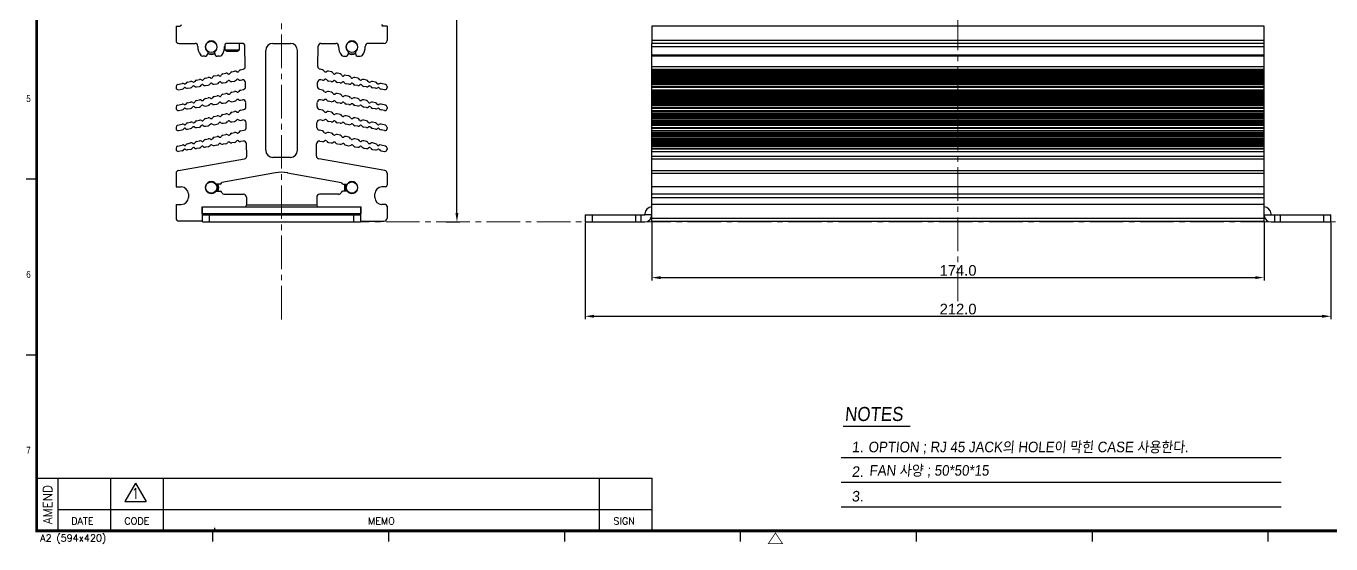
# Model space of a CAD drawing. Header units: millimetres. Extents: x 509 to 2357, y -197 to 647.
# Drawn here: x 1800.2 to 2171.1, y 260.1 to 407.3 of the extents above; entities that cross this region are included whole.
import ezdxf
from ezdxf.enums import TextEntityAlignment as Align

# ---------------------------------------------------------------- set-up
doc = ezdxf.new("R2010")
doc.units = ezdxf.units.MM
doc.header["$PDMODE"] = 3
doc.header["$PDSIZE"] = 0.7
doc.linetypes.add('CENTER', pattern=[17.8, 10.75, -2.35, 2.35, -2.35])
doc.linetypes.add('CENTER2', pattern=[28.575, 19.05, -3.175, 3.175, -3.175])
doc.layers.get('0').update_dxf_attribs({"linetype": 'CONTINUOUS'})
doc.layers.get('Defpoints').update_dxf_attribs({"linetype": 'CONTINUOUS'})
doc.layers.add('2', color=2, linetype='CONTINUOUS')
doc.layers.add('Dim', color=1, linetype='CONTINUOUS')
doc.layers.add('3', color=112, linetype='CENTER', lineweight=15)
doc.styles.add('a', font='GOTHIC.TTF')
doc.styles.add('HANGUL1', font='arial.ttf', dxfattribs={"width": 0.8, "oblique": 5, "height": 2.5})
doc.styles.add('OMI-1', font='arial.ttf', dxfattribs={"oblique": 1, "height": 3})
doc.styles.add('SIM', font='simplex')
doc.styles.get("Standard").update_dxf_attribs({"font": 'gulim.ttc', "width": 0.8})
doc.dimstyles.new('1', dxfattribs={"dimtxt": 5, "dimasz": 2.5, "dimexe": 0.8, "dimexo": 0.3, "dimgap": 0.5, "dimtad": 1, "dimtoh": 1, "dimdec": 1, "dimzin": 0, "dimdsep": 46, "dimtxsty": 'OMI-1', "dimcen": 0, "dimclrd": 256, "dimclre": 256, "dimclrt": 256, "dimadec": 0, "dimazin": 0, "dimtfac": 0.8, "dimtdec": 1, "dimtix": 1, "dimtmove": 0, "dimatfit": 3, "dimfxl": 1, "dimtolj": 1, "dimtzin": 0, "dimarcsym": 0})

# ---------------------------------------------------------------- blocks, each defined once
blk = doc.blocks.new('*D4142')
at = {"layer": 'Defpoints', "color": 0}
for p in [(1978.07, 351.86), (2152.07, 351.86), (2152.07, 335.77)]:
    blk.add_point(p, dxfattribs=at)
at = {"layer": 'Dim', "lineweight": -2}
for p, q in [((1978.07, 351.56), (1978.07, 334.97)), ((2152.07, 351.56), (2152.07, 334.97)), ((1980.57, 335.77), (2149.57, 335.77))]:
    blk.add_line(p, q, dxfattribs=at)
at = {"layer": 'Dim'}
for points in [[(1980.57, 336.18), (1980.57, 335.35), (1978.07, 335.77)], [(2149.57, 335.35), (2149.57, 336.18), (2152.07, 335.77)]]:
    blk.add_solid(points, dxfattribs=at)
at = {"layer": 'Dim', "insert": (2065.07, 337.8), "char_height": 3, "attachment_point": 5, "style": 'OMI-1'}
blk.add_mtext('\\A1;174.0', dxfattribs=at)
blk = doc.blocks.new('*D4143')
at = {"layer": 'Defpoints', "color": 0}
for p in [(1959.07, 351.61), (2171.07, 351.61), (2171.07, 324.78)]:
    blk.add_point(p, dxfattribs=at)
at = {"layer": 'Dim', "lineweight": -2}
for p, q in [((1959.07, 351.31), (1959.07, 323.98)), ((2171.07, 351.31), (2171.07, 323.98)), ((1961.57, 324.78), (2168.57, 324.78))]:
    blk.add_line(p, q, dxfattribs=at)
at = {"layer": 'Dim'}
for points in [[(1961.57, 325.2), (1961.57, 324.36), (1959.07, 324.78)], [(2168.57, 324.36), (2168.57, 325.2), (2171.07, 324.78)]]:
    blk.add_solid(points, dxfattribs=at)
at = {"layer": 'Dim', "insert": (2065.07, 326.81), "char_height": 3, "attachment_point": 5, "style": 'OMI-1'}
blk.add_mtext('\\A1;212.0', dxfattribs=at)
blk = doc.blocks.new('*D4144')
at = {"layer": 'Defpoints', "color": 0}
for p in [(1922.66, 505.66), (1980.37, 505.66), (1919.26, 351.61)]:
    blk.add_point(p, dxfattribs=at)
at = {"layer": 'Dim', "lineweight": -2}
for p, q in [((1980.07, 505.66), (1921.86, 505.66)), ((1922.66, 354.11), (1922.66, 503.16)), ((1919.56, 351.61), (1923.46, 351.61))]:
    blk.add_line(p, q, dxfattribs=at)
at = {"layer": 'Dim'}
for points in [[(1923.08, 503.16), (1922.24, 503.16), (1922.66, 505.66)], [(1922.24, 354.11), (1923.08, 354.11), (1922.66, 351.61)]]:
    blk.add_solid(points, dxfattribs=at)
at = {"layer": 'Dim', "insert": (1920.63, 428.63), "char_height": 3, "attachment_point": 5, "rotation": 90, "style": 'OMI-1'}
blk.add_mtext('\\A1;154.0', dxfattribs=at)

msp = doc.modelspace()

# ---------------------------------------------------------------- linework, layer by layer
at = {"color": 7, "linetype": 'Continuous'}
for p, q in [((1842.81, 407.26), (1842.81, 403.16)), ((1842.81, 407.26), (1843.91, 407.26)), ((1842.81, 407.26), (1842.81, 403.16)), ((1842.81, 407.26), (1843.91, 407.26)), ((1902.81, 407.26), (1901.71, 407.26)), ((1902.81, 407.26), (1901.71, 407.26)), ((1902.81, 407.26), (1902.81, 403.16)), ((1902.81, 407.26), (1902.81, 403.16)), ((1978.07, 407.26), (1978.07, 402.36)), ((2152.07, 407.26), (1978.07, 407.26)), ((2152.07, 351.86), (2152.07, 407.26)), ((1843.61, 402.36), (1848.21, 402.36)), ((1856.81, 400.51), (1856.81, 402.09)), ((1861.6, 402.36), (1857.4, 402.36)), ((1860.81, 400.51), (1860.81, 402.36)), ((1862.49, 395.79), (1862.4, 401.57)), ((1870.31, 402.36), (1875.31, 402.36)), ((1883.12, 395.79), (1883.21, 401.57)), ((1884.01, 402.36), (1888.21, 402.36)), ((1902.01, 402.36), (1897.4, 402.36)), ((1902.01, 402.36), (1897.7, 402.36)), ((2152.07, 403.16), (1978.07, 403.16)), ((2152.07, 402.36), (1978.07, 402.36)), ((1978.07, 371.66), (1978.07, 402.34)), ((1978.07, 401.52), (2152.07, 401.52)), ((1851.01, 398.71), (1850.44, 398.71)), ((1851.81, 399.98), (1851.81, 399.51)), ((1853.81, 399.51), (1853.81, 399.98)), ((1855.17, 398.71), (1854.61, 398.71)), ((1856.81, 400.51), (1860.81, 400.51)), ((1856.81, 400.51), (1857.21, 400.11)), ((1857.21, 400.11), (1860.41, 400.11)), ((1860.81, 400.51), (1860.41, 400.11)), ((1868.31, 371.96), (1868.31, 400.36)), ((1877.31, 371.96), (1877.31, 400.36)), ((1890.44, 398.71), (1891.01, 398.71)), ((1891.81, 399.51), (1891.81, 399.98)), ((1893.81, 399.98), (1893.81, 399.51)), ((1894.61, 398.71), (1895.17, 398.71)), ((2152.07, 399.02), (1978.07, 399.02)), ((2152.07, 398.71), (1978.07, 398.71)), ((1853.66, 393.1), (1854.46, 393.28)), ((1856.16, 393.67), (1856.96, 393.86)), ((1858.66, 394.25), (1859.46, 394.44)), ((1861.16, 394.83), (1861.87, 394.99)), ((1884.46, 394.83), (1883.74, 394.99)), ((1886.96, 394.25), (1886.16, 394.44)), ((1889.46, 393.67), (1888.66, 393.86)), ((1891.96, 393.1), (1891.16, 393.28)), ((1978.07, 395.79), (2152.07, 395.79)), ((1978.07, 394.99), (2152.07, 394.99)), ((2152.07, 394.83), (1978.07, 394.83)), ((2152.07, 394.45), (1978.07, 394.45)), ((1978.07, 394.44), (2152.07, 394.44)), ((2152.07, 394.25), (1978.07, 394.25)), ((2152.07, 393.88), (1978.07, 393.88)), ((1978.07, 393.86), (2152.07, 393.86)), ((2152.07, 393.67), (1978.07, 393.67)), ((2152.07, 393.3), (1978.07, 393.3)), ((1978.07, 393.28), (2152.07, 393.28)), ((1842.81, 390.11), (1842.81, 389.79)), ((1843.27, 390.7), (1844.52, 390.99)), ((1846.09, 391.35), (1846.96, 391.55)), ((1846.1, 389.6), (1846.94, 389.73)), ((1848.66, 391.94), (1849.46, 392.13)), ((1848.67, 390), (1849.44, 390.12)), ((1851.16, 392.52), (1851.96, 392.7)), ((1851.17, 390.38), (1851.94, 390.5)), ((1853.67, 390.77), (1854.44, 390.89)), ((1856.17, 391.15), (1856.94, 391.27)), ((1858.67, 391.54), (1859.44, 391.66)), ((1861.17, 391.93), (1861.65, 392)), ((1862.59, 390.08), (1862.57, 391.22)), ((1883.02, 390.08), (1883.04, 391.22)), ((1884.44, 391.93), (1883.97, 392)), ((1886.94, 391.54), (1886.17, 391.66)), ((1889.44, 391.15), (1888.67, 391.27)), ((1891.94, 390.77), (1891.17, 390.89)), ((1894.46, 392.52), (1893.66, 392.7)), ((1894.44, 390.38), (1893.67, 390.5)), ((1896.96, 391.94), (1896.16, 392.13)), ((1896.94, 390), (1896.17, 390.12)), ((1899.52, 391.35), (1898.66, 391.55)), ((1899.51, 389.6), (1898.67, 389.73)), ((1902.34, 390.7), (1901.09, 390.99)), ((1902.81, 390.11), (1902.81, 389.79)), ((2152.07, 393.1), (1978.07, 393.1)), ((2152.07, 392.72), (1978.07, 392.72)), ((1978.07, 392.7), (2152.07, 392.7)), ((2152.07, 392.52), (1978.07, 392.52)), ((2152.07, 392.15), (1978.07, 392.15)), ((1978.07, 392.13), (2152.07, 392.13)), ((2152.07, 391.94), (1978.07, 391.94)), ((2152.07, 391.57), (1978.07, 391.57)), ((1978.07, 391.55), (2152.07, 391.55)), ((2152.07, 391.35), (1978.07, 391.35)), ((2152.07, 391.01), (1978.07, 391.01)), ((1978.07, 390.99), (2152.07, 390.99)), ((1978.07, 390.7), (2152.07, 390.7)), ((1978.07, 390.11), (2152.07, 390.11)), ((2152.07, 389.79), (1978.07, 389.79)), ((1843.5, 389.2), (1844.51, 389.35)), ((1848.65, 386.09), (1849.46, 386.29)), ((1851.15, 386.69), (1851.96, 386.89)), ((1853.65, 387.29), (1854.46, 387.49)), ((1856.15, 387.89), (1856.96, 388.09)), ((1858.65, 388.49), (1859.46, 388.69)), ((1858.67, 385.79), (1859.45, 385.92)), ((1861.15, 389.09), (1861.97, 389.29)), ((1861.17, 386.2), (1861.73, 386.29)), ((1884.46, 389.09), (1883.64, 389.29)), ((1884.45, 386.2), (1883.88, 386.29)), ((1886.96, 388.49), (1886.15, 388.69)), ((1886.95, 385.79), (1886.17, 385.92)), ((1889.46, 387.89), (1888.65, 388.09)), ((1891.96, 387.29), (1891.15, 387.49)), ((1894.46, 386.69), (1893.65, 386.89)), ((1896.96, 386.09), (1896.15, 386.29)), ((1902.11, 389.2), (1901.1, 389.35)), ((1978.07, 389.19), (2152.07, 389.19)), ((2152.07, 389.09), (1978.07, 389.09)), ((2152.07, 388.71), (1978.07, 388.71)), ((1978.07, 388.69), (2152.07, 388.69)), ((2152.07, 388.49), (1978.07, 388.49)), ((2152.07, 388.11), (1978.07, 388.11)), ((1978.07, 388.09), (2152.07, 388.09)), ((2152.07, 387.89), (1978.07, 387.89)), ((2152.07, 387.51), (1978.07, 387.51)), ((1978.07, 387.49), (2152.07, 387.49)), ((2152.07, 387.29), (1978.07, 387.29)), ((2152.07, 386.91), (1978.07, 386.91)), ((1978.07, 386.89), (2152.07, 386.89)), ((2152.07, 386.69), (1978.07, 386.69)), ((2152.07, 386.31), (1978.07, 386.31)), ((1978.07, 386.29), (2152.07, 386.29)), ((2152.07, 386.09), (1978.07, 386.09)), ((1842.81, 384.22), (1842.81, 383.89)), ((1843.27, 384.8), (1844.52, 385.1)), ((1843.5, 383.3), (1844.51, 383.47)), ((1846.09, 385.48), (1846.96, 385.69)), ((1846.1, 383.73), (1846.95, 383.87)), ((1848.67, 384.15), (1849.45, 384.28)), ((1851.17, 384.56), (1851.95, 384.69)), ((1853.67, 384.97), (1854.45, 385.1)), ((1856.15, 382.17), (1856.96, 382.36)), ((1856.17, 385.38), (1856.95, 385.51)), ((1858.65, 382.77), (1859.46, 382.96)), ((1861.15, 383.37), (1862.07, 383.59)), ((1862.68, 384.38), (1862.66, 385.51)), ((1882.93, 384.38), (1882.95, 385.51)), ((1884.46, 383.37), (1883.54, 383.59)), ((1886.96, 382.77), (1886.15, 382.96)), ((1889.46, 382.17), (1888.65, 382.36)), ((1889.45, 385.38), (1888.67, 385.51)), ((1891.95, 384.97), (1891.17, 385.1)), ((1894.45, 384.56), (1893.67, 384.69)), ((1896.95, 384.15), (1896.17, 384.28)), ((1899.52, 385.48), (1898.65, 385.69)), ((1899.51, 383.73), (1898.67, 383.87)), ((1902.35, 384.8), (1901.09, 385.1)), ((1902.11, 383.3), (1901.1, 383.47)), ((1902.81, 384.22), (1902.81, 383.89)), ((2152.07, 385.71), (1978.07, 385.71)), ((1978.07, 385.69), (2152.07, 385.69)), ((2152.07, 385.48), (1978.07, 385.48)), ((2152.07, 385.12), (1978.07, 385.12)), ((1978.07, 385.1), (2152.07, 385.1)), ((1978.07, 384.8), (2152.07, 384.8)), ((1978.07, 384.22), (2152.07, 384.22)), ((2152.07, 383.89), (1978.07, 383.89)), ((1978.07, 383.29), (2152.07, 383.29)), ((2152.07, 382.98), (1978.07, 382.98)), ((1978.07, 382.96), (2152.07, 382.96)), ((2152.07, 382.77), (1978.07, 382.77)), ((2152.07, 382.38), (1978.07, 382.38)), ((1978.07, 382.36), (2152.07, 382.36)), ((2152.07, 382.17), (1978.07, 382.17)), ((1842.81, 378.49), (1842.81, 378.17)), ((1843.27, 379.08), (1844.52, 379.38)), ((1846.09, 379.75), (1846.96, 379.96)), ((1848.65, 380.37), (1849.46, 380.56)), ((1848.67, 378.43), (1849.45, 378.56)), ((1851.15, 380.97), (1851.96, 381.16)), ((1851.17, 378.84), (1851.95, 378.97)), ((1853.65, 381.57), (1854.46, 381.76)), ((1853.67, 379.25), (1854.45, 379.38)), ((1856.17, 379.66), (1856.95, 379.79)), ((1858.67, 380.07), (1859.45, 380.2)), ((1861.17, 380.48), (1861.83, 380.59)), ((1862.78, 378.49), (1862.76, 379.81)), ((1882.84, 378.49), (1882.86, 379.81)), ((1884.45, 380.48), (1883.79, 380.59)), ((1886.95, 380.07), (1886.17, 380.2)), ((1889.45, 379.66), (1888.67, 379.79)), ((1891.96, 381.57), (1891.15, 381.76)), ((1891.95, 379.25), (1891.17, 379.38)), ((1894.46, 380.97), (1893.65, 381.16)), ((1894.45, 378.84), (1893.67, 378.97)), ((1896.96, 380.37), (1896.15, 380.56)), ((1896.95, 378.43), (1896.17, 378.56)), ((1899.52, 379.75), (1898.65, 379.96)), ((1902.35, 379.08), (1901.09, 379.38)), ((1902.81, 378.49), (1902.81, 378.17)), ((2152.07, 381.78), (1978.07, 381.78)), ((1978.07, 381.76), (2152.07, 381.76)), ((2152.07, 381.57), (1978.07, 381.57)), ((2152.07, 381.18), (1978.07, 381.18)), ((1978.07, 381.16), (2152.07, 381.16)), ((2152.07, 380.97), (1978.07, 380.97)), ((2152.07, 380.58), (1978.07, 380.58)), ((1978.07, 380.56), (2152.07, 380.56)), ((2152.07, 380.37), (1978.07, 380.37)), ((2152.07, 379.98), (1978.07, 379.98)), ((1978.07, 379.96), (2152.07, 379.96)), ((2152.07, 379.75), (1978.07, 379.75)), ((2152.07, 379.4), (1978.07, 379.4)), ((1978.07, 379.38), (2152.07, 379.38)), ((1978.07, 379.08), (2152.07, 379.08)), ((1978.07, 378.49), (2152.07, 378.49)), ((1843.5, 377.58), (1844.51, 377.75)), ((1846.1, 378.01), (1846.95, 378.15)), ((1848.65, 374.46), (1849.46, 374.65)), ((1851.15, 375.06), (1851.96, 375.25)), ((1853.65, 375.66), (1854.46, 375.85)), ((1856.15, 376.26), (1856.96, 376.45)), ((1858.65, 376.86), (1859.46, 377.05)), ((1861.15, 377.46), (1862.16, 377.7)), ((1884.46, 377.46), (1883.45, 377.7)), ((1886.96, 376.86), (1886.15, 377.05)), ((1889.46, 376.26), (1888.65, 376.45)), ((1891.96, 375.66), (1891.15, 375.85)), ((1894.46, 375.06), (1893.65, 375.25)), ((1896.96, 374.46), (1896.15, 374.65)), ((1899.51, 378.01), (1898.67, 378.15)), ((1902.11, 377.58), (1901.1, 377.75)), ((2152.07, 378.17), (1978.07, 378.17)), ((1978.07, 377.57), (2152.07, 377.57)), ((2152.07, 377.46), (1978.07, 377.46)), ((2152.07, 377.07), (1978.07, 377.07)), ((1978.07, 377.05), (2152.07, 377.05)), ((2152.07, 376.86), (1978.07, 376.86)), ((2152.07, 376.47), (1978.07, 376.47)), ((1978.07, 376.45), (2152.07, 376.45)), ((2152.07, 376.26), (1978.07, 376.26)), ((2152.07, 375.87), (1978.07, 375.87)), ((1978.07, 375.85), (2152.07, 375.85)), ((2152.07, 375.66), (1978.07, 375.66)), ((2152.07, 375.27), (1978.07, 375.27)), ((1978.07, 375.25), (2152.07, 375.25)), ((2152.07, 375.06), (1978.07, 375.06)), ((2152.07, 374.67), (1978.07, 374.67)), ((1978.07, 374.65), (2152.07, 374.65)), ((1842.81, 372.58), (1842.81, 372.26)), ((1843.27, 373.17), (1844.52, 373.47)), ((1844.51, 371.82), (1843.5, 371.66)), ((1846.09, 373.84), (1846.96, 374.05)), ((1846.95, 372.21), (1846.1, 372.08)), ((1849.45, 372.61), (1848.67, 372.48)), ((1851.95, 373), (1851.17, 372.88)), ((1854.45, 373.4), (1853.67, 373.28)), ((1856.95, 373.79), (1856.17, 373.67)), ((1859.45, 374.19), (1858.67, 374.07)), ((1861.93, 374.58), (1861.17, 374.46)), ((1862.91, 370.34), (1862.85, 373.81)), ((1882.7, 370.34), (1882.76, 373.81)), ((1883.68, 374.58), (1884.45, 374.46)), ((1886.17, 374.19), (1886.95, 374.07)), ((1888.67, 373.79), (1889.45, 373.67)), ((1891.17, 373.4), (1891.95, 373.28)), ((1893.67, 373), (1894.45, 372.88)), ((1896.17, 372.61), (1896.95, 372.48)), ((1899.52, 373.84), (1898.65, 374.05)), ((1898.67, 372.21), (1899.51, 372.08)), ((1902.35, 373.17), (1901.09, 373.47)), ((1901.1, 371.82), (1902.11, 371.66)), ((1902.81, 372.58), (1902.81, 372.26)), ((2152.07, 374.46), (1978.07, 374.46)), ((2152.07, 374.07), (1978.07, 374.07)), ((1978.07, 374.05), (2152.07, 374.05)), ((2152.07, 373.84), (1978.07, 373.84)), ((2152.07, 373.49), (1978.07, 373.49)), ((1978.07, 373.47), (2152.07, 373.47)), ((1978.07, 373.17), (2152.07, 373.17)), ((1978.07, 372.58), (2152.07, 372.58)), ((2152.07, 372.26), (1978.07, 372.26)), ((1978.07, 351.86), (1978.07, 371.66)), ((1978.07, 371.66), (2152.07, 371.66)), ((1843.47, 366.23), (1862.25, 369.54)), ((1875.31, 369.96), (1870.31, 369.96)), ((1902.15, 366.23), (1883.36, 369.54)), ((1978.07, 370.34), (2152.07, 370.34)), ((1978.07, 369.54), (2152.07, 369.54)), ((1842.81, 365.44), (1842.81, 361.55)), ((1871.07, 365.55), (1855.81, 362.86)), ((1874.54, 365.55), (1889.81, 362.86)), ((1902.81, 365.44), (1902.81, 362.05)), ((1978.07, 366.23), (2152.07, 366.23)), ((1978.07, 365.44), (2152.07, 365.44)), ((1842.81, 361.55), (1844.31, 361.55)), ((1855.31, 362.36), (1854.18, 362.36)), ((1854.18, 360.36), (1855.37, 360.36)), ((1891.43, 360.36), (1890.24, 360.36)), ((1890.31, 362.36), (1891.43, 362.36)), ((1902.31, 361.55), (1901.31, 361.55)), ((2152.07, 361.55), (1978.07, 361.55)), ((1842.81, 356.55), (1844.31, 356.55)), ((1842.81, 356.55), (1842.81, 352.66)), ((1846.31, 359.55), (1846.31, 358.55)), ((1856.61, 359.46), (1862.01, 359.46)), ((1862.81, 358.66), (1862.81, 356.36)), ((1882.81, 356.36), (1862.81, 356.36)), ((1882.81, 358.66), (1882.81, 356.36)), ((1889.01, 359.46), (1883.61, 359.46)), ((1899.31, 358.55), (1899.31, 359.55)), ((1902.31, 356.55), (1901.31, 356.55)), ((1978.07, 359.55), (2152.07, 359.55)), ((1978.07, 358.55), (2152.07, 358.55)), ((2152.07, 356.55), (1978.07, 356.55)), ((1850.21, 355.86), (1895.41, 355.86)), ((1850.21, 353.86), (1850.21, 355.86)), ((1850.35, 353.82), (1850.21, 353.86)), ((1850.36, 353.66), (1850.36, 355.86)), ((1895.26, 353.86), (1850.36, 353.86)), ((1850.36, 353.66), (1851.16, 353.66)), ((1850.36, 353.61), (1895.26, 353.61)), ((1850.36, 351.61), (1850.36, 353.61)), ((1851.16, 353.61), (1850.95, 353.66)), ((1851.16, 353.61), (1851.16, 353.66)), ((1852.36, 351.61), (1852.36, 353.61)), ((1893.26, 353.61), (1893.26, 351.61)), ((1895.26, 353.66), (1894.46, 353.66)), ((1894.46, 353.61), (1894.46, 353.66)), ((1894.47, 353.61), (1894.66, 353.66)), ((1895.26, 355.86), (1895.26, 353.66)), ((1895.26, 353.61), (1895.26, 351.61)), ((1895.27, 353.82), (1895.41, 353.86)), ((1895.41, 353.86), (1895.41, 355.86)), ((1902.81, 356.05), (1902.81, 352.66)), ((1959.07, 353.61), (1959.07, 351.61)), ((1959.07, 353.61), (1976.07, 353.61)), ((1961.07, 353.61), (1961.07, 351.61)), ((1973.47, 351.61), (1973.47, 353.61)), ((1975.07, 351.61), (1975.07, 353.61)), ((1976.07, 353.61), (1976.07, 353.86)), ((1978.07, 353.66), (1976.07, 353.66)), ((1978.07, 353.61), (1978.07, 353.86)), ((1978.07, 352.66), (2152.07, 352.66)), ((2152.07, 353.61), (2152.07, 353.86)), ((2152.07, 353.66), (2154.07, 353.66)), ((2154.07, 353.61), (2154.07, 353.86)), ((2154.07, 353.61), (2171.07, 353.61)), ((2155.07, 353.61), (2155.07, 351.61)), ((2156.67, 353.61), (2156.67, 351.61)), ((2169.07, 351.61), (2169.07, 353.61)), ((2171.07, 351.61), (2171.07, 353.61)), ((1850.36, 351.86), (1843.61, 351.86)), ((1850.36, 351.61), (1895.26, 351.61)), ((1895.26, 351.86), (1902.01, 351.86)), ((1959.07, 351.61), (1976.07, 351.61)), ((1978.07, 351.86), (2152.07, 351.86)), ((2154.07, 351.61), (2171.07, 351.61))]:
    msp.add_line(p, q, dxfattribs=at)
for p, q in [((1803.19, 363.76), (1800.19, 363.76)), ((1803.19, 313.76), (1800.19, 313.76)), ((2031.85, 284.62), (2156.92, 284.62)), ((1803.19, 278.76), (1978.19, 278.76)), ((1809.19, 278.76), (1809.19, 263.76)), ((1824.19, 278.76), (1824.19, 263.76)), ((1839.19, 278.76), (1839.19, 263.76)), ((1963.19, 263.76), (1963.19, 278.76)), ((1978.19, 263.76), (1978.19, 278.76)), ((1831.29, 277.37), (1828.29, 272.12)), ((1831.29, 277.37), (1834.29, 272.12)), ((2031.85, 277.62), (2156.92, 277.62)), ((1828.29, 272.12), (1834.29, 272.12)), ((1978.19, 269.76), (1809.19, 269.76)), ((2031.85, 270.62), (2156.92, 270.62)), ((1853.19, 263.76), (1853.19, 260.76)), ((1903.19, 263.76), (1903.19, 260.76)), ((1953.19, 263.76), (1953.19, 260.76)), ((2003.19, 263.76), (2003.19, 260.76)), ((2053.19, 263.76), (2053.19, 260.76)), ((2103.19, 263.76), (2103.19, 260.76)), ((2153.19, 263.76), (2153.19, 260.76))]:
    msp.add_line(p, q)
for points, const_width in [([(2353.19, 643.76), (1803.19, 643.76), (1803.19, 263.76), (2353.19, 263.76)], 0.8), ([(2013.19, 263.16), (2015.19, 260.16), (2011.19, 260.16)], 0.2)]:
    msp.add_lwpolyline(points, close=True, dxfattribs=dict(const_width=const_width))
for centre in [(1852.81, 401.36), (1892.81, 401.36), (1852.81, 361.36), (1892.81, 361.36)]:
    msp.add_circle(centre, 1.6, dxfattribs=at)
for centre, radius, start, end in [((1843.91, 407.76), 0.5, 270, 0), ((1843.91, 407.76), 0.5, 270, 0), ((1901.71, 407.76), 0.5, 180, 270), ((1901.71, 407.76), 0.5, 180, 270), ((1843.61, 403.16), 0.8, 180, 270), ((1843.61, 403.16), 0.8, 180, 270), ((1848.21, 401.56), 0.8, 357.5081, 90), ((1852.81, 401.36), 3.8, 177.5081, 218.0731), ((1852.81, 401.36), 1.7, 306.0319, 233.9681), ((1852.81, 401.36), 3.8, 321.9269, 2.4919), ((1857.4, 401.56), 0.8, 90, 182.4919), ((1861.6, 401.56), 0.8, 0.9347, 90), ((1870.31, 400.36), 2, 90, 180), ((1875.31, 400.36), 2, 0, 90), ((1884.01, 401.56), 0.8, 90, 179.0653), ((1888.21, 401.56), 0.8, 357.5081, 90), ((1892.81, 401.36), 3.8, 177.5081, 218.0731), ((1892.81, 401.36), 1.7, 306.0319, 233.9681), ((1892.81, 401.36), 3.8, 321.9269, 2.4919), ((1897.4, 401.56), 0.8, 90, 182.4919), ((1902.01, 403.16), 0.8, 270, 0), ((1902.01, 403.16), 0.8, 270, 0), ((1850.44, 399.51), 0.8, 218.0731, 270), ((1851.01, 399.51), 0.8, 270, 0), ((1852.81, 401.36), 2.15, 242.1364, 297.8636), ((1852.81, 401.36), 2, 240, 300), ((1854.61, 399.51), 0.8, 180, 270), ((1855.17, 399.51), 0.8, 270, 321.9269), ((1890.44, 399.51), 0.8, 218.0731, 270), ((1891.01, 399.51), 0.8, 270, 0), ((1892.81, 401.36), 2.15, 242.1364, 297.8636), ((1892.81, 401.36), 2, 240, 300), ((1894.61, 399.51), 0.8, 180, 270), ((1895.17, 399.51), 0.8, 270, 321.9269), ((1854.63, 392.55), 0.75, 53.7057, 103), ((1855.31, 393.48), 0.4, 233.7057, 332.2943), ((1856.32, 392.94), 0.75, 103, 152.2943), ((1857.13, 393.13), 0.75, 53.7057, 103), ((1857.81, 394.05), 0.4, 233.7057, 332.2943), ((1858.82, 393.52), 0.75, 103, 152.2943), ((1859.63, 393.7), 0.75, 53.7057, 103), ((1860.31, 394.63), 0.4, 233.7057, 332.2943), ((1861.32, 394.1), 0.75, 103, 152.2943), ((1861.69, 395.77), 0.8, 283, 0.9347), ((1883.92, 395.77), 0.8, 179.0653, 257), ((1884.29, 394.1), 0.75, 27.7057, 77), ((1885.31, 394.63), 0.4, 207.7057, 306.2943), ((1885.99, 393.7), 0.75, 77, 126.2943), ((1886.79, 393.52), 0.75, 27.7057, 77), ((1887.81, 394.05), 0.4, 207.7057, 306.2943), ((1888.49, 393.13), 0.75, 77, 126.2943), ((1889.29, 392.94), 0.75, 27.7057, 77), ((1890.31, 393.48), 0.4, 207.7057, 306.2943), ((1890.99, 392.55), 0.75, 77, 126.2943), ((1843.41, 390.11), 0.6, 103, 180), ((1843.41, 389.79), 0.6, 180, 278.7737), ((1844.4, 390.1), 0.75, 278.7737, 325.7878), ((1844.69, 390.26), 0.75, 55.9859, 103), ((1845.31, 389.48), 0.35, 51.7596, 145.7878), ((1845.31, 391.17), 0.35, 235.9859, 330.0141), ((1845.99, 390.34), 0.75, 231.7596, 278.7737), ((1846.26, 390.62), 0.75, 103, 150.0141), ((1846.83, 390.47), 0.75, 278.7737, 328.068), ((1847.13, 390.82), 0.75, 53.7057, 103), ((1847.81, 389.86), 0.4, 49.4794, 148.068), ((1847.81, 391.75), 0.4, 233.7057, 332.2943), ((1848.55, 390.74), 0.75, 229.4794, 278.7737), ((1848.82, 391.21), 0.75, 103, 152.2943), ((1849.33, 390.86), 0.75, 278.7737, 328.068), ((1849.63, 391.4), 0.75, 53.7057, 103), ((1850.31, 390.25), 0.4, 49.4794, 148.068), ((1850.31, 392.32), 0.4, 233.7057, 332.2943), ((1851.05, 391.12), 0.75, 229.4794, 278.7737), ((1851.32, 391.79), 0.75, 103, 152.2943), ((1851.83, 391.24), 0.75, 278.7737, 328.068), ((1852.13, 391.97), 0.75, 53.7057, 103), ((1852.81, 390.63), 0.4, 49.4794, 148.068), ((1852.81, 392.9), 0.4, 233.7057, 332.2943), ((1853.55, 391.51), 0.75, 229.4794, 278.7737), ((1853.82, 392.37), 0.75, 103, 152.2943), ((1854.33, 391.63), 0.75, 278.7737, 328.068), ((1855.31, 391.02), 0.4, 49.4794, 148.068), ((1856.05, 391.9), 0.75, 229.4794, 278.7737), ((1856.83, 392.01), 0.75, 278.7737, 328.068), ((1857.81, 391.41), 0.4, 49.4794, 148.068), ((1858.55, 392.28), 0.75, 229.4794, 278.7737), ((1859.33, 392.4), 0.75, 278.7737, 328.068), ((1860.31, 391.79), 0.4, 49.4794, 148.068), ((1861.05, 392.67), 0.75, 229.4794, 278.7737), ((1861.77, 391.21), 0.8, 0.9347, 98.7737), ((1861.79, 390.07), 0.8, 283.5, 0.9347), ((1883.82, 390.07), 0.8, 179.0653, 256.5), ((1883.84, 391.21), 0.8, 81.2263, 179.0653), ((1884.56, 392.67), 0.75, 261.2263, 310.5206), ((1885.31, 391.79), 0.4, 31.932, 130.5206), ((1886.28, 392.4), 0.75, 211.932, 261.2263), ((1887.06, 392.28), 0.75, 261.2263, 310.5206), ((1887.81, 391.41), 0.4, 31.932, 130.5206), ((1888.78, 392.01), 0.75, 211.932, 261.2263), ((1889.56, 391.9), 0.75, 261.2263, 310.5206), ((1890.31, 391.02), 0.4, 31.932, 130.5206), ((1891.28, 391.63), 0.75, 211.932, 261.2263), ((1892.06, 391.51), 0.75, 261.2263, 310.5206), ((1891.79, 392.37), 0.75, 27.7057, 77), ((1892.81, 392.9), 0.4, 207.7057, 306.2943), ((1892.81, 390.63), 0.4, 31.932, 130.5206), ((1893.49, 391.97), 0.75, 77, 126.2943), ((1893.78, 391.24), 0.75, 211.932, 261.2263), ((1894.56, 391.12), 0.75, 261.2263, 310.5206), ((1894.29, 391.79), 0.75, 27.7057, 77), ((1895.31, 392.32), 0.4, 207.7057, 306.2943), ((1895.31, 390.25), 0.4, 31.932, 130.5206), ((1895.99, 391.4), 0.75, 77, 126.2943), ((1896.28, 390.86), 0.75, 211.932, 261.2263), ((1897.06, 390.74), 0.75, 261.2263, 310.5206), ((1896.79, 391.21), 0.75, 27.7057, 77), ((1897.81, 391.75), 0.4, 207.7057, 306.2943), ((1897.81, 389.86), 0.4, 31.932, 130.5206), ((1898.49, 390.82), 0.75, 77, 126.2943), ((1898.78, 390.47), 0.75, 211.932, 261.2263), ((1899.63, 390.34), 0.75, 261.2263, 308.2404), ((1899.35, 390.62), 0.75, 29.9859, 77), ((1900.31, 391.17), 0.35, 209.9859, 304.0141), ((1900.31, 389.48), 0.35, 34.2122, 128.2404), ((1900.92, 390.26), 0.75, 77, 124.0141), ((1901.22, 390.1), 0.75, 214.2122, 261.2263), ((1902.21, 389.79), 0.6, 261.2263, 0), ((1902.21, 390.11), 0.6, 0, 77), ((1848.83, 385.36), 0.75, 103.5, 152.7943), ((1849.63, 385.56), 0.75, 54.2057, 103.5), ((1850.31, 386.49), 0.4, 234.2057, 332.7943), ((1851.33, 385.96), 0.75, 103.5, 152.7943), ((1852.13, 386.16), 0.75, 54.2057, 103.5), ((1852.81, 387.09), 0.4, 234.2057, 332.7943), ((1853.83, 386.56), 0.75, 103.5, 152.7943), ((1854.63, 386.76), 0.75, 54.2057, 103.5), ((1855.31, 387.69), 0.4, 234.2057, 332.7943), ((1856.33, 387.16), 0.75, 103.5, 152.7943), ((1856.82, 386.25), 0.75, 279.3072, 328.6015), ((1857.13, 387.36), 0.75, 54.2057, 103.5), ((1857.81, 385.65), 0.4, 50.0129, 148.6015), ((1857.81, 388.29), 0.4, 234.2057, 332.7943), ((1858.55, 386.53), 0.75, 230.0129, 279.3072), ((1858.83, 387.76), 0.75, 103.5, 152.7943), ((1859.32, 386.66), 0.75, 279.3072, 328.6015), ((1859.63, 387.96), 0.75, 54.2057, 103.5), ((1860.31, 386.06), 0.4, 50.0129, 148.6015), ((1860.31, 388.89), 0.4, 234.2057, 332.7943), ((1861.05, 386.94), 0.75, 230.0129, 279.3072), ((1861.33, 388.36), 0.75, 103.5, 152.7943), ((1861.86, 385.5), 0.8, 0.9347, 99.3072), ((1883.75, 385.5), 0.8, 80.6928, 179.0653), ((1884.57, 386.94), 0.75, 260.6928, 309.9871), ((1884.28, 388.36), 0.75, 27.2057, 76.5), ((1885.31, 388.89), 0.4, 207.2057, 305.7943), ((1885.31, 386.06), 0.4, 31.3985, 129.9871), ((1885.98, 387.96), 0.75, 76.5, 125.7943), ((1886.29, 386.66), 0.75, 211.3985, 260.6928), ((1887.07, 386.53), 0.75, 260.6928, 309.9871), ((1886.78, 387.76), 0.75, 27.2057, 76.5), ((1887.81, 388.29), 0.4, 207.2057, 305.7943), ((1887.81, 385.65), 0.4, 31.3985, 129.9871), ((1888.48, 387.36), 0.75, 76.5, 125.7943), ((1888.79, 386.25), 0.75, 211.3985, 260.6928), ((1889.28, 387.16), 0.75, 27.2057, 76.5), ((1890.31, 387.69), 0.4, 207.2057, 305.7943), ((1890.98, 386.76), 0.75, 76.5, 125.7943), ((1891.78, 386.56), 0.75, 27.2057, 76.5), ((1892.81, 387.09), 0.4, 207.2057, 305.7943), ((1893.48, 386.16), 0.75, 76.5, 125.7943), ((1894.28, 385.96), 0.75, 27.2057, 76.5), ((1895.31, 386.49), 0.4, 207.2057, 305.7943), ((1895.98, 385.56), 0.75, 76.5, 125.7943), ((1896.78, 385.36), 0.75, 27.2057, 76.5), ((1843.41, 384.22), 0.6, 103.5, 180), ((1843.41, 383.89), 0.6, 180, 279.3072), ((1844.39, 384.21), 0.75, 279.3072, 326.3213), ((1844.7, 384.37), 0.75, 56.4859, 103.5), ((1845.31, 383.6), 0.35, 52.2931, 146.3213), ((1845.31, 385.29), 0.35, 236.4859, 330.5141), ((1845.98, 384.47), 0.75, 232.2931, 279.3072), ((1846.26, 384.75), 0.75, 103.5, 150.5141), ((1846.82, 384.61), 0.75, 279.3072, 328.6015), ((1847.13, 384.96), 0.75, 54.2057, 103.5), ((1847.81, 384.01), 0.4, 50.0129, 148.6015), ((1847.81, 385.89), 0.4, 234.2057, 332.7943), ((1848.55, 384.89), 0.75, 230.0129, 279.3072), ((1849.32, 385.02), 0.75, 279.3072, 328.6015), ((1850.31, 384.42), 0.4, 50.0129, 148.6015), ((1851.05, 385.3), 0.75, 230.0129, 279.3072), ((1851.82, 385.43), 0.75, 279.3072, 328.6015), ((1852.81, 384.83), 0.4, 50.0129, 148.6015), ((1853.55, 385.71), 0.75, 230.0129, 279.3072), ((1854.32, 385.84), 0.75, 279.3072, 328.6015), ((1855.31, 385.24), 0.4, 50.0129, 148.6015), ((1856.05, 386.12), 0.75, 230.0129, 279.3072), ((1856.33, 381.44), 0.75, 103.5, 152.7943), ((1857.13, 381.63), 0.75, 54.2057, 103.5), ((1857.81, 382.57), 0.4, 234.2057, 332.7943), ((1858.83, 382.04), 0.75, 103.5, 152.7943), ((1859.63, 382.23), 0.75, 54.2057, 103.5), ((1860.31, 383.17), 0.4, 234.2057, 332.7943), ((1861.33, 382.64), 0.75, 103.5, 152.7943), ((1861.88, 384.37), 0.8, 283.5, 0.9347), ((1883.73, 384.37), 0.8, 179.0653, 256.5), ((1884.28, 382.64), 0.75, 27.2057, 76.5), ((1885.31, 383.17), 0.4, 207.2057, 305.7943), ((1885.98, 382.23), 0.75, 76.5, 125.7943), ((1886.78, 382.04), 0.75, 27.2057, 76.5), ((1887.81, 382.57), 0.4, 207.2057, 305.7943), ((1888.48, 381.63), 0.75, 76.5, 125.7943), ((1889.57, 386.12), 0.75, 260.6928, 309.9871), ((1889.28, 381.44), 0.75, 27.2057, 76.5), ((1890.31, 385.24), 0.4, 31.3985, 129.9871), ((1891.29, 385.84), 0.75, 211.3985, 260.6928), ((1892.07, 385.71), 0.75, 260.6928, 309.9871), ((1892.81, 384.83), 0.4, 31.3985, 129.9871), ((1893.79, 385.43), 0.75, 211.3985, 260.6928), ((1894.57, 385.3), 0.75, 260.6928, 309.9871), ((1895.31, 384.42), 0.4, 31.3985, 129.9871), ((1896.29, 385.02), 0.75, 211.3985, 260.6928), ((1897.07, 384.89), 0.75, 260.6928, 309.9871), ((1897.81, 385.89), 0.4, 207.2057, 305.7943), ((1897.81, 384.01), 0.4, 31.3985, 129.9871), ((1898.48, 384.96), 0.75, 76.5, 125.7943), ((1898.79, 384.61), 0.75, 211.3985, 260.6928), ((1899.63, 384.47), 0.75, 260.6928, 307.7069), ((1899.35, 384.75), 0.75, 29.4859, 76.5), ((1900.31, 385.29), 0.35, 209.4859, 303.5141), ((1900.31, 383.6), 0.35, 33.6787, 127.7069), ((1900.91, 384.37), 0.75, 76.5, 123.5141), ((1901.22, 384.21), 0.75, 213.6787, 260.6928), ((1902.21, 383.89), 0.6, 260.6928, 0), ((1902.21, 384.22), 0.6, 0, 76.5), ((1843.41, 378.49), 0.6, 103.5, 180), ((1844.7, 378.65), 0.75, 56.4859, 103.5), ((1845.31, 379.57), 0.35, 236.4859, 330.5141), ((1846.26, 379.02), 0.75, 103.5, 150.5141), ((1846.82, 378.89), 0.75, 279.327, 328.6213), ((1847.13, 379.23), 0.75, 54.2057, 103.5), ((1847.81, 378.29), 0.4, 50.0327, 148.6213), ((1847.81, 380.17), 0.4, 234.2057, 332.7943), ((1848.54, 379.17), 0.75, 230.0327, 279.327), ((1848.83, 379.64), 0.75, 103.5, 152.7943), ((1849.32, 379.3), 0.75, 279.327, 328.6213), ((1849.63, 379.83), 0.75, 54.2057, 103.5), ((1850.31, 378.7), 0.4, 50.0327, 148.6213), ((1850.31, 380.77), 0.4, 234.2057, 332.7943), ((1851.04, 379.58), 0.75, 230.0327, 279.327), ((1851.33, 380.24), 0.75, 103.5, 152.7943), ((1851.82, 379.71), 0.75, 279.327, 328.6213), ((1852.13, 380.43), 0.75, 54.2057, 103.5), ((1852.81, 379.11), 0.4, 50.0327, 148.6213), ((1852.81, 381.37), 0.4, 234.2057, 332.7943), ((1853.54, 379.99), 0.75, 230.0327, 279.327), ((1853.83, 380.84), 0.75, 103.5, 152.7943), ((1854.32, 380.12), 0.75, 279.327, 328.6213), ((1854.63, 381.03), 0.75, 54.2057, 103.5), ((1855.31, 379.52), 0.4, 50.0327, 148.6213), ((1855.31, 381.97), 0.4, 234.2057, 332.7943), ((1856.04, 380.4), 0.75, 230.0327, 279.327), ((1856.82, 380.53), 0.75, 279.327, 328.6213), ((1857.81, 379.93), 0.4, 50.0327, 148.6213), ((1858.54, 380.81), 0.75, 230.0327, 279.327), ((1859.32, 380.94), 0.75, 279.327, 328.6213), ((1860.31, 380.34), 0.4, 50.0327, 148.6213), ((1861.04, 381.22), 0.75, 230.0327, 279.327), ((1861.96, 379.8), 0.8, 0.9347, 99.327), ((1861.98, 378.48), 0.8, 283.5, 0.9347), ((1883.64, 378.48), 0.8, 179.0653, 256.5), ((1883.66, 379.8), 0.8, 80.673, 179.0653), ((1884.57, 381.22), 0.75, 260.673, 309.9673), ((1885.31, 380.34), 0.4, 31.3787, 129.9673), ((1886.29, 380.94), 0.75, 211.3787, 260.673), ((1887.07, 380.81), 0.75, 260.673, 309.9673), ((1887.81, 379.93), 0.4, 31.3787, 129.9673), ((1888.79, 380.53), 0.75, 211.3787, 260.673), ((1889.57, 380.4), 0.75, 260.673, 309.9673), ((1890.31, 381.97), 0.4, 207.2057, 305.7943), ((1890.31, 379.52), 0.4, 31.3787, 129.9673), ((1890.98, 381.03), 0.75, 76.5, 125.7943), ((1891.29, 380.12), 0.75, 211.3787, 260.673), ((1892.07, 379.99), 0.75, 260.673, 309.9673), ((1891.78, 380.84), 0.75, 27.2057, 76.5), ((1892.81, 381.37), 0.4, 207.2057, 305.7943), ((1892.81, 379.11), 0.4, 31.3787, 129.9673), ((1893.48, 380.43), 0.75, 76.5, 125.7943), ((1893.79, 379.71), 0.75, 211.3787, 260.673), ((1894.57, 379.58), 0.75, 260.673, 309.9673), ((1894.28, 380.24), 0.75, 27.2057, 76.5), ((1895.31, 380.77), 0.4, 207.2057, 305.7943), ((1895.31, 378.7), 0.4, 31.3787, 129.9673), ((1895.98, 379.83), 0.75, 76.5, 125.7943), ((1896.29, 379.3), 0.75, 211.3787, 260.673), ((1897.07, 379.17), 0.75, 260.673, 309.9673), ((1896.78, 379.64), 0.75, 27.2057, 76.5), ((1897.81, 380.17), 0.4, 207.2057, 305.7943), ((1897.81, 378.29), 0.4, 31.3787, 129.9673), ((1898.48, 379.23), 0.75, 76.5, 125.7943), ((1898.79, 378.89), 0.75, 211.3787, 260.673), ((1899.35, 379.02), 0.75, 29.4859, 76.5), ((1900.31, 379.57), 0.35, 209.4859, 303.5141), ((1900.91, 378.65), 0.75, 76.5, 123.5141), ((1902.21, 378.49), 0.6, 0, 76.5), ((1843.41, 378.17), 0.6, 180, 279.327), ((1844.39, 378.49), 0.75, 279.327, 326.3411), ((1845.31, 377.88), 0.35, 52.3129, 146.3411), ((1845.98, 378.75), 0.75, 232.3129, 279.327), ((1849.63, 373.92), 0.75, 54.2057, 103.5), ((1850.31, 374.86), 0.4, 234.2057, 332.7943), ((1851.33, 374.33), 0.75, 103.5, 152.7943), ((1852.13, 374.52), 0.75, 54.2057, 103.5), ((1852.81, 375.46), 0.4, 234.2057, 332.7943), ((1853.83, 374.93), 0.75, 103.5, 152.7943), ((1854.63, 375.12), 0.75, 54.2057, 103.5), ((1855.31, 376.06), 0.4, 234.2057, 332.7943), ((1856.33, 375.53), 0.75, 103.5, 152.7943), ((1857.13, 375.72), 0.75, 54.2057, 103.5), ((1857.81, 376.66), 0.4, 234.2057, 332.7943), ((1858.83, 376.13), 0.75, 103.5, 152.7943), ((1859.63, 376.32), 0.75, 54.2057, 103.5), ((1860.31, 374.33), 0.4, 49.7057, 148.2943), ((1860.31, 377.26), 0.4, 234.2057, 332.7943), ((1861.05, 375.2), 0.75, 229.7057, 279), ((1861.33, 376.73), 0.75, 103.5, 152.7943), ((1884.56, 375.2), 0.75, 261, 310.2943), ((1884.28, 376.73), 0.75, 27.2057, 76.5), ((1885.31, 377.26), 0.4, 207.2057, 305.7943), ((1885.31, 374.33), 0.4, 31.7057, 130.2943), ((1885.98, 376.32), 0.75, 76.5, 125.7943), ((1886.78, 376.13), 0.75, 27.2057, 76.5), ((1887.81, 376.66), 0.4, 207.2057, 305.7943), ((1888.48, 375.72), 0.75, 76.5, 125.7943), ((1889.28, 375.53), 0.75, 27.2057, 76.5), ((1890.31, 376.06), 0.4, 207.2057, 305.7943), ((1890.98, 375.12), 0.75, 76.5, 125.7943), ((1891.78, 374.93), 0.75, 27.2057, 76.5), ((1892.81, 375.46), 0.4, 207.2057, 305.7943), ((1893.48, 374.52), 0.75, 76.5, 125.7943), ((1894.28, 374.33), 0.75, 27.2057, 76.5), ((1895.31, 374.86), 0.4, 207.2057, 305.7943), ((1895.98, 373.92), 0.75, 76.5, 125.7943), ((1899.63, 378.75), 0.75, 260.673, 307.6871), ((1900.31, 377.88), 0.35, 33.6589, 127.6871), ((1901.22, 378.49), 0.75, 213.6589, 260.673), ((1902.21, 378.17), 0.6, 260.673, 0), ((1843.41, 372.58), 0.6, 103.5, 180), ((1843.41, 372.26), 0.6, 180, 279), ((1844.39, 372.57), 0.75, 279, 326.0141), ((1844.7, 372.74), 0.75, 56.4859, 103.5), ((1845.31, 371.95), 0.35, 51.9859, 146.0141), ((1845.31, 373.66), 0.35, 236.4859, 330.5141), ((1845.98, 372.82), 0.75, 231.9859, 279), ((1846.26, 373.11), 0.75, 103.5, 150.5141), ((1846.83, 372.95), 0.75, 279, 328.2943), ((1847.13, 373.32), 0.75, 54.2057, 103.5), ((1847.81, 372.35), 0.4, 49.7057, 148.2943), ((1847.81, 374.26), 0.4, 234.2057, 332.7943), ((1848.55, 373.22), 0.75, 229.7057, 279), ((1848.83, 373.73), 0.75, 103.5, 152.7943), ((1849.33, 373.35), 0.75, 279, 328.2943), ((1850.31, 372.74), 0.4, 49.7057, 148.2943), ((1851.05, 373.62), 0.75, 229.7057, 279), ((1851.83, 373.74), 0.75, 279, 328.2943), ((1852.81, 373.14), 0.4, 49.7057, 148.2943), ((1853.55, 374.02), 0.75, 229.7057, 279), ((1854.33, 374.14), 0.75, 279, 328.2943), ((1855.31, 373.53), 0.4, 49.7057, 148.2943), ((1856.05, 374.41), 0.75, 229.7057, 279), ((1856.83, 374.53), 0.75, 279, 328.2943), ((1857.81, 373.93), 0.4, 49.7057, 148.2943), ((1858.55, 374.81), 0.75, 229.7057, 279), ((1859.33, 374.93), 0.75, 279, 328.2943), ((1862.05, 373.79), 0.8, 0.9347, 99), ((1870.31, 371.96), 2, 180, 270), ((1875.31, 371.96), 2, 270, 0), ((1883.56, 373.79), 0.8, 81, 179.0653), ((1886.28, 374.93), 0.75, 211.7057, 261), ((1887.06, 374.81), 0.75, 261, 310.2943), ((1887.81, 373.93), 0.4, 31.7057, 130.2943), ((1888.78, 374.53), 0.75, 211.7057, 261), ((1889.56, 374.41), 0.75, 261, 310.2943), ((1890.31, 373.53), 0.4, 31.7057, 130.2943), ((1891.28, 374.14), 0.75, 211.7057, 261), ((1892.06, 374.02), 0.75, 261, 310.2943), ((1892.81, 373.14), 0.4, 31.7057, 130.2943), ((1893.78, 373.74), 0.75, 211.7057, 261), ((1894.56, 373.62), 0.75, 261, 310.2943), ((1895.31, 372.74), 0.4, 31.7057, 130.2943), ((1896.28, 373.35), 0.75, 211.7057, 261), ((1897.06, 373.22), 0.75, 261, 310.2943), ((1896.78, 373.73), 0.75, 27.2057, 76.5), ((1897.81, 374.26), 0.4, 207.2057, 305.7943), ((1897.81, 372.35), 0.4, 31.7057, 130.2943), ((1898.48, 373.32), 0.75, 76.5, 125.7943), ((1898.78, 372.95), 0.75, 211.7057, 261), ((1899.63, 372.82), 0.75, 261, 308.0141), ((1899.35, 373.11), 0.75, 29.4859, 76.5), ((1900.31, 373.66), 0.35, 209.4859, 303.5141), ((1900.31, 371.95), 0.35, 33.9859, 128.0141), ((1900.91, 372.74), 0.75, 76.5, 123.5141), ((1901.22, 372.57), 0.75, 213.9859, 261), ((1902.21, 372.26), 0.6, 261, 0), ((1902.21, 372.58), 0.6, 0, 76.5), ((1862.11, 370.33), 0.8, 280, 0.9347), ((1883.5, 370.33), 0.8, 179.0653, 260), ((1843.61, 365.44), 0.8, 100, 180), ((1872.81, 355.71), 10, 80, 100), ((1902.01, 365.44), 0.8, 0, 80), ((1844.31, 359.55), 2, 0, 90), ((1852.81, 361.36), 1.7, 36.0319, 323.9681), ((1852.81, 361.36), 2, 330.0108, 30), ((1852.81, 361.36), 2.15, 332.2581, 27.7565), ((1855.31, 362.86), 0.5, 270, 0), ((1855.37, 359.86), 0.5, 17.8693, 90.0531), ((1856.61, 360.26), 0.8, 197.8693, 270), ((1889.01, 360.26), 0.8, 270, 342.1307), ((1890.24, 359.86), 0.5, 89.9469, 162.1307), ((1890.31, 362.86), 0.5, 180, 270), ((1892.81, 361.36), 2.15, 152.2435, 207.7419), ((1892.81, 361.36), 2, 150, 209.9892), ((1892.81, 361.36), 1.7, 216.0319, 143.9681), ((1901.31, 359.55), 2, 90, 180), ((1902.31, 362.05), 0.5, 270, 0), ((1844.31, 358.55), 2, 270, 0), ((1862.01, 358.66), 0.8, 0, 90), ((1862.31, 356.36), 0.5, 270, 0), ((1883.61, 358.66), 0.8, 90, 180), ((1883.31, 356.36), 0.5, 180, 270), ((1901.31, 358.55), 2, 180, 270), ((1902.31, 356.05), 0.5, 0, 90), ((1843.61, 352.66), 0.8, 180, 270), ((1902.01, 352.66), 0.8, 270, 0), ((1978.07, 353.86), 2, 90, 180), ((1976.07, 353.61), 2, 270, 0), ((2152.07, 353.86), 2, 0, 90), ((2154.07, 353.61), 2, 180, 270), ((1854.32, 264.59), 0.6, 180, 279.327)]:
    msp.add_arc(centre, radius, start, end, dxfattribs=at)
at = {"layer": '2'}
msp.add_lwpolyline([(2032.45, 293.54), (2051.45, 293.54)], dxfattribs=at)
at = {"layer": '3', "linetype": 'CENTER2', "ltscale": 0.5}
for p, q in [((2065.07, 329.04), (2065.07, 621.8)), ((1872.81, 323.89), (1872.81, 525.47)), ((2354.95, 351.61), (1853.01, 351.61))]:
    msp.add_line(p, q, dxfattribs=at)

# ---------------------------------------------------------------- texts
at = {"width": 0.85}
for s, p in [('5', (1800.25, 385.68)), ('6', (1800.25, 335.68)), ('7', (1800.25, 285.68))]:
    msp.add_text(s, height=2, dxfattribs=at).set_placement(p)
at = {"oblique": 5, "width": 0.9}
for s, height, style, p in [('NOTES', 4, 'a', (2032.85, 295)), ('OPTION ; RJ 45 JACK의 HOLE이 막힌 CASE 사용한다.', 3, 'HANGUL1', (2039.57, 286.12)), ('FAN 사양 ; 50*50*15', 3, 'HANGUL1', (2039.85, 279.46))]:
    msp.add_text(s, height=height, dxfattribs=dict(at, style=style)).set_placement(p)
at = {"style": 'a', "oblique": 5}
for s, p in [('1.', (2034.87, 286.12)), ('2.', (2034.87, 279.12)), ('3.', (2034.87, 272.12))]:
    msp.add_text(s, height=3, dxfattribs=at).set_placement(p)
at = {"style": 'SIM'}
msp.add_text('AMEND', height=2.5, rotation=90, dxfattribs=at).set_placement((1807.56, 271.21), align=Align.CENTER)
for s, height, p in [('1', 3, (1831.29, 274.37)), ('DATE', 2, (1816.19, 266.54)), ('CODE', 2, (1831.69, 266.54)), ('MEMO', 2, (1901.19, 266.54)), ('SIGN', 2, (1970.19, 266.54))]:
    msp.add_text(s, height=height, dxfattribs=at).set_placement(p, align=Align.MIDDLE)
msp.add_text('A2 (594x420)', height=2, dxfattribs=at).set_placement((1804.19, 260.76))

# ---------------------------------------------------------------- dimensions: what is measured, and where the dimension line sits
at = {"layer": 'Dim'}
dim = msp.add_linear_dim(base=(1922.6614, 505.6595), p1=(1919.2588, 351.6096), p2=(1980.3676, 505.6595), angle=90, dimstyle='1', dxfattribs=at)
dim.commit()
dim.dimension.update_dxf_attribs({"geometry": '*D4144', "text_midpoint": (1920.6297, 428.6346)})
for base, p1, p2, picture, middle in [((2171.07, 324.78), (1959.07, 351.61), (2171.07, 351.61), '*D4143', (2065.07, 326.81)), ((2152.07, 335.77), (1978.07, 351.86), (2152.07, 351.86), '*D4142', (2065.07, 337.8))]:
    dim = msp.add_linear_dim(base=base, p1=p1, p2=p2, dimstyle='1', dxfattribs=at)
    dim.commit()
    dim.dimension.update_dxf_attribs({"geometry": picture, "text_midpoint": middle})

doc.saveas('drawing.dxf')
